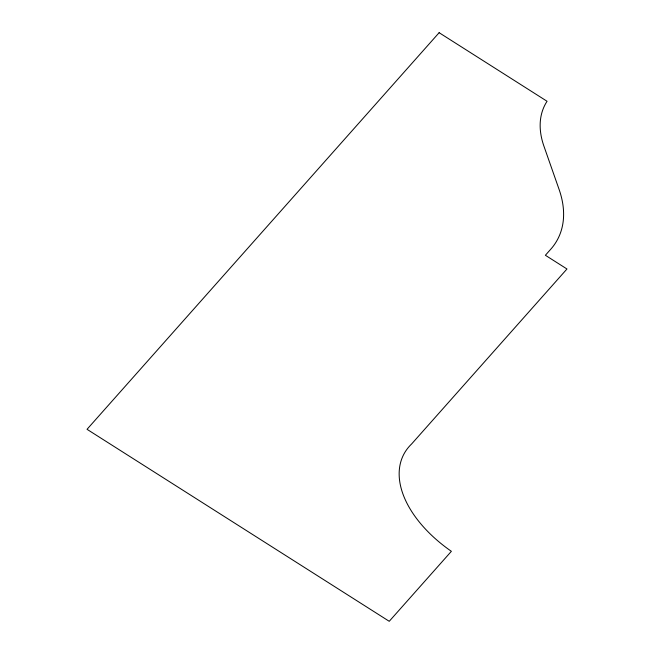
<?xml version="1.0" encoding="UTF-8"?>
<svg xmlns="http://www.w3.org/2000/svg" width="654" height="654" viewBox="0 0 654 654"><rect width="100%" height="100%" fill="white"/><g stroke="black" fill="none" stroke-linecap="round" stroke-linejoin="round"><path stroke-width="0.98" d="M439.128 32.7L87.031 429.31L389.236 621.3L451.374 551.314A110.608 65.637 27.3 0 1 411.628 443.96L566.969 268.99L545.379 255.273L551.436 248.455A141.199 83.794 27.3 0 0 559.08 189.39L543.932 146.177A117.777 69.888 27.3 0 1 547.063 101.272L439.128 32.7"/></g></svg>
